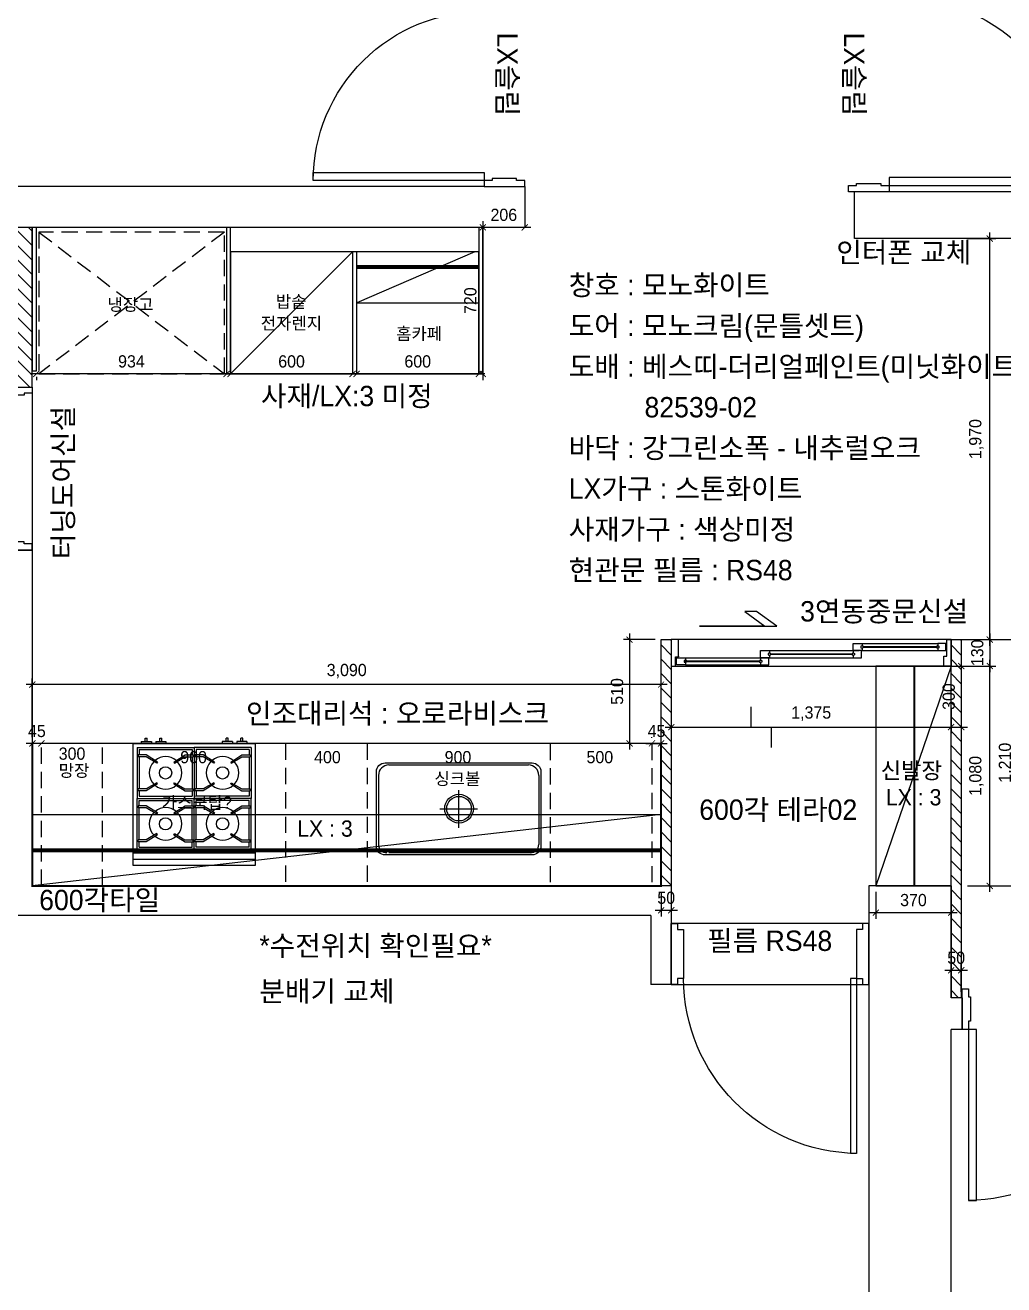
# Model space of a CAD drawing. Header units: inches. Extents: x 47110 to 180628, y 8205 to 35062.
# Drawn here: x 53423 to 58232, y 22754 to 28942 of the extents above; entities that cross this region are included whole.
import ezdxf

# ---------------------------------------------------------------- set-up
doc = ezdxf.new("R2010")
doc.units = ezdxf.units.IN
doc.header["$LTSCALE"] = 100
doc.header["$MEASUREMENT"] = 0
doc.header["$PDSIZE"] = 700.071425
for name, pattern in [('DASHEDX2', [1.5, 1, -0.5]), ('DH-HID2', [1.2, 0.8, -0.4]), ('HID2', [1, 0.5, -0.5])]:
    doc.linetypes.add(name, pattern=pattern)
for name, color, linetype in [('0-ELC TEXT', 7, 'Continuous'), ('06-FUR', 6, 'Continuous'), ('06-LIGHT', 4, 'Continuous'), ('07-DIM', 1, 'Continuous'), ('07-DIM WAL', 5, 'Continuous'), ('3.기호.계단선', 30, 'Continuous'), ('CO-DO-FR', 7, 'Continuous'), ('CO-DOOR', 8, 'Continuous'), ('CO-FURB-DN', 9, 'Continuous'), ('FU-FURM', 251, 'DH-HID2'), ('WAL NEW', 3, 'Continuous'), ('도면층2', 2, 'Continuous'), ('도면층4', 4, 'Continuous'), ('도면층5', 5, 'Continuous'), ('도면층8', 8, 'Continuous')]:
    doc.layers.add(name, color=color, linetype=linetype)
doc.styles.add('HY 울릉도 L', font='')
doc.styles.add('코레일둥고', font='Korail_Round_Gothic_Medium.ttf')
doc.styles.get('HY 울릉도 L').set_extended_font_data('HY울릉도L')
doc.dimstyles.new('30', dxfattribs={"dimscale": 30, "dimtxt": 2, "dimasz": 1, "dimexe": 1, "dimexo": 1, "dimgap": 1, "dimtad": 1, "dimdec": 0, "dimrnd": 0.05, "dimdsep": 46, "dimlunit": 6, "dimtxsty": 'HY 울릉도 L', "dimblk": 'ARCHTICK', "dimcen": 2.5, "dimdle": 1, "dimclrd": 133, "dimclre": 133, "dimclrt": 30, "dimadec": 0, "dimazin": 0, "dimtfac": 1, "dimtdec": 0, "dimtix": 1, "dimtmove": 2, "dimatfit": 3, "dimldrblk": 'ARCHTICK', "dimfxl": 1, "dimlwd": -1, "dimlwe": -1, "dimarcsym": 0})
pattern_1 = [(-45, (0, 0), (35.35534, 35.35534), [])]

# ---------------------------------------------------------------- blocks, each defined once
blk = doc.blocks.new('fffsere')
at = {"layer": 'CO-DO-FR'}
for points in [[(56593.6, 28123.7), (56793.6, 28123.7), (56793.6, 28153.7), (56753.6, 28153.7), (56753.6, 28163.7), (56633.6, 28163.7), (56633.6, 28153.7), (56593.6, 28153.7), (56593.6, 28123.7)], [(58583.6, 28148.7), (58383.6, 28148.7), (58383.6, 28178.7), (58423.6, 28178.7), (58423.6, 28188.7), (58543.6, 28188.7), (58543.6, 28178.7), (58583.6, 28178.7), (58583.6, 28148.7)], [(56233.6, 24008.7), (56233.6, 24208.7), (56203.6, 24208.7), (56203.6, 24168.7), (56193.6, 24168.7), (56193.6, 24048.7), (56203.6, 24048.7), (56203.6, 24008.7), (56233.6, 24008.7)]]:
    blk.add_lwpolyline(points, close=True, dxfattribs=at)
at = {"layer": 'CO-DOOR'}
for points in [[(59423.6, 28218.7), (58583.6, 28218.7), (58583.6, 28178.7), (59423.6, 28178.7)], [(55663.6, 28193.7), (56593.6, 28193.7), (56593.6, 28153.7), (55663.6, 28153.7)], [(56163.6, 23168.7), (56163.6, 24008.7), (56203.6, 24008.7), (56203.6, 23168.7)]]:
    blk.add_lwpolyline(points, close=True, dxfattribs=at)
for centre, radius, start, end in [((56564, 28183.7), 900.5, 88.1182, 180.63629), ((58592, 28177.2), 831.5, 0.10143, 90.58474), ((56205, 24000.2), 831.5, 179.41526, 269.89857)]:
    blk.add_arc(centre, radius, start, end, dxfattribs=at)
at = {"layer": '도면층2'}
for p, q in [((53263.6, 28123.7), (56681.1, 28123.7)), ((56763.6, 27893.7), (56763.6, 28123.7)), ((58383.6, 28148.7), (58383.6, 27948.7)), ((58583.6, 28148.7), (61271.1, 28148.7)), ((58383.6, 27948.7), (61421.1, 27948.7)), ((53263.6, 27893.7), (56763.6, 27893.7)), ((60803.6, 26363.7), (60803.6, 24713.7)), ((60803.6, 26363.7), (61003.6, 26363.7)), ((56288.6, 24713.7), (56288.6, 24163.7)), ((56288.6, 24713.7), (56693.6, 24713.7)), ((56693.6, 24713.7), (56693.6, 21683.7)), ((57663.6, 24713.7), (57663.6, 24228.7)), ((57663.6, 24713.7), (60803.6, 24713.7)), ((57763.6, 24568.7), (57763.6, 24228.7)), ((57763.6, 24568.7), (62656.1, 24568.7)), ((56693.6, 24478.7), (56693.6, 24278.7)), ((57663.6, 24228.7), (57763.6, 24228.7)), ((56233.6, 24163.7), (56288.6, 24163.7)), ((56233.6, 24163.7), (56233.6, 24008.7)), ((56233.6, 24008.7), (56288.6, 24008.7)), ((56288.6, 21883.7), (56288.6, 24008.7))]:
    blk.add_line(p, q, dxfattribs=at)
at = {"layer": '도면층4'}
for p, q in [((56693.6, 24228.7), (56693.6, 24528.7)), ((56693.6, 24528.7), (57663.6, 24528.7)), ((56693.6, 24528.7), (56693.6, 24228.7)), ((57663.6, 24528.7), (57663.6, 24228.7)), ((56753.6, 24258.7), (56753.6, 23398.7)), ((56753.6, 24258.7), (56783.6, 24258.7)), ((56783.6, 24258.7), (56783.6, 23399.2)), ((57663.6, 24228.7), (56693.6, 24228.7)), ((56753.6, 23398.7), (56783.6, 23398.7))]:
    blk.add_line(p, q, dxfattribs=at)
for points in [[(56693.6, 24528.7), (56723.6, 24528.7), (56723.6, 24498.7), (56753.6, 24498.7), (56753.6, 24258.7), (56723.6, 24258.7), (56723.6, 24228.7), (56693.6, 24228.7), (56693.6, 24528.7)], [(57663.6, 24528.7), (57633.6, 24528.7), (57633.6, 24498.7), (57603.6, 24498.7), (57603.6, 24258.7), (57633.6, 24258.7), (57633.6, 24228.7), (57663.6, 24228.7), (57663.6, 24528.7)]]:
    blk.add_lwpolyline(points, dxfattribs=at)
at = {"layer": '도면층5'}
blk.add_arc((56741.8, 24260.9), 861.8, 270.78357, 359.84952, dxfattribs=at)
blk = doc.blocks.new('_ArchTick')
at = {"color": 0, "linetype": 'ByBlock', "const_width": 0.15}
blk.add_lwpolyline([(-0.5, -0.5), (0.5, 0.5)], dxfattribs=at)
blk = doc.blocks.new('*D26')
at = {"layer": '07-DIM WAL', "color": 133, "transparency": 16777216}
for p, q in [((57973.4, 24193.7), (57973.4, 24328.9)), ((58023.4, 24193.7), (58023.4, 24328.9)), ((57943.4, 24298.9), (58053.4, 24298.9))]:
    blk.add_line(p, q, dxfattribs=at)
at = {"layer": 'Defpoints', "color": 0, "transparency": 16777216}
for p in [(58023.4, 24298.9), (57973.4, 24163.7), (58023.4, 24163.7)]:
    blk.add_point(p, dxfattribs=at)
at = {"layer": '07-DIM WAL', "color": 133, "transparency": 16777216, "xscale": 30, "yscale": 30, "zscale": 30}
blk.add_blockref('_ArchTick', (57973.4, 24298.9), dxfattribs=at)
at = {"layer": '07-DIM WAL', "color": 133, "transparency": 16777216, "xscale": 30, "yscale": 30, "zscale": 30, "rotation": 180}
blk.add_blockref('_ArchTick', (58023.4, 24298.9), dxfattribs=at)
at = {"layer": '07-DIM WAL', "color": 30, "transparency": 16777216, "insert": (57998.4, 24360.2), "char_height": 60, "attachment_point": 5, "style": 'HY 울릉도 L'}
blk.add_mtext('50', dxfattribs=at)
blk = doc.blocks.new('*D27')
at = {"layer": '07-DIM WAL', "color": 133, "transparency": 16777216}
for p, q in [((58163.6, 24683.7), (58163.6, 25823.7)), ((58003.4, 25793.7), (58193.6, 25793.7)), ((58053.4, 24713.7), (58193.6, 24713.7))]:
    blk.add_line(p, q, dxfattribs=at)
at = {"layer": 'Defpoints', "color": 0, "transparency": 16777216}
for p in [(57973.4, 25793.7), (58163.6, 25793.7), (58023.4, 24713.7)]:
    blk.add_point(p, dxfattribs=at)
at = {"layer": '07-DIM WAL', "color": 133, "transparency": 16777216, "xscale": 30, "yscale": 30, "zscale": 30}
for p, rotation in [((58163.6, 25793.7), 90), ((58163.6, 24713.7), 270)]:
    blk.add_blockref('_ArchTick', p, dxfattribs=dict(at, rotation=rotation))
at = {"layer": '07-DIM WAL', "color": 30, "transparency": 16777216, "insert": (58097.7, 25253.7), "char_height": 60, "attachment_point": 5, "rotation": 90, "style": 'HY 울릉도 L'}
blk.add_mtext('1,080', dxfattribs=at)
blk = doc.blocks.new('*D59')
at = {"layer": '07-DIM WAL', "color": 133, "transparency": 16777216}
for p, q in [((58023.4, 25823.7), (58023.4, 25463.7)), ((57953.4, 25793.7), (58053.4, 25793.7)), ((58003.4, 25493.7), (58053.4, 25493.7))]:
    blk.add_line(p, q, dxfattribs=at)
at = {"layer": 'Defpoints', "color": 0, "transparency": 16777216}
for p in [(57923.4, 25793.7), (57973.4, 25493.7), (58023.4, 25493.7)]:
    blk.add_point(p, dxfattribs=at)
at = {"layer": '07-DIM WAL', "color": 133, "transparency": 16777216, "xscale": 30, "yscale": 30, "zscale": 30}
for p, rotation in [((58023.4, 25793.7), 90), ((58023.4, 25493.7), 270)]:
    blk.add_blockref('_ArchTick', p, dxfattribs=dict(at, rotation=rotation))
at = {"layer": '07-DIM WAL', "color": 30, "transparency": 16777216, "insert": (57962.1, 25643.7), "char_height": 60, "attachment_point": 5, "rotation": 90, "style": 'HY 울릉도 L'}
blk.add_mtext('300', dxfattribs=at)
blk = doc.blocks.new('*D65')
at = {"layer": '07-DIM WAL', "color": 133, "transparency": 16777216}
for p, q in [((56548.4, 24683.7), (56548.4, 24563.7)), ((56598.4, 24683.7), (56598.4, 24563.7)), ((56518.4, 24593.7), (56628.4, 24593.7))]:
    blk.add_line(p, q, dxfattribs=at)
at = {"layer": 'Defpoints', "color": 0, "transparency": 16777216}
for p in [(56548.4, 24713.7), (56598.4, 24713.7), (56598.4, 24593.7)]:
    blk.add_point(p, dxfattribs=at)
at = {"layer": '07-DIM WAL', "color": 133, "transparency": 16777216, "xscale": 30, "yscale": 30, "zscale": 30}
blk.add_blockref('_ArchTick', (56548.4, 24593.7), dxfattribs=at)
at = {"layer": '07-DIM WAL', "color": 133, "transparency": 16777216, "xscale": 30, "yscale": 30, "zscale": 30, "rotation": 180}
blk.add_blockref('_ArchTick', (56598.4, 24593.7), dxfattribs=at)
at = {"layer": '07-DIM WAL', "color": 30, "transparency": 16777216, "insert": (56573.4, 24655), "char_height": 60, "attachment_point": 5, "style": 'HY 울릉도 L'}
blk.add_mtext('50', dxfattribs=at)
blk = doc.blocks.new('*D69')
at = {"layer": '07-DIM WAL', "color": 133, "transparency": 16777216}
for p, q in [((57603.4, 24683.7), (57603.4, 24552.2)), ((57973.4, 24683.7), (57973.4, 24552.2)), ((57573.4, 24582.2), (58003.4, 24582.2))]:
    blk.add_line(p, q, dxfattribs=at)
at = {"layer": 'Defpoints', "color": 0, "transparency": 16777216}
for p in [(57603.4, 24713.7), (57973.4, 24713.7), (57973.4, 24582.2)]:
    blk.add_point(p, dxfattribs=at)
at = {"layer": '07-DIM WAL', "color": 133, "transparency": 16777216, "xscale": 30, "yscale": 30, "zscale": 30, "rotation": 180}
blk.add_blockref('_ArchTick', (57603.4, 24582.2), dxfattribs=at)
at = {"layer": '07-DIM WAL', "color": 133, "transparency": 16777216, "xscale": 30, "yscale": 30, "zscale": 30}
blk.add_blockref('_ArchTick', (57973.4, 24582.2), dxfattribs=at)
at = {"layer": '07-DIM WAL', "color": 30, "transparency": 16777216, "insert": (57788.4, 24643.6), "char_height": 60, "attachment_point": 5, "style": 'HY 울릉도 L'}
blk.add_mtext('370', dxfattribs=at)
blk = doc.blocks.new('*D99')
at = {"layer": '07-DIM', "color": 133, "transparency": 16777216}
for p, q in [((58163.6, 25953.7), (58163.6, 25763.7)), ((58003.4, 25923.7), (58193.6, 25923.7)), ((58003.4, 25793.7), (58193.6, 25793.7))]:
    blk.add_line(p, q, dxfattribs=at)
at = {"layer": 'Defpoints', "color": 0, "transparency": 16777216}
for p in [(57973.4, 25923.7), (57973.4, 25793.7), (58163.6, 25793.7)]:
    blk.add_point(p, dxfattribs=at)
at = {"layer": '07-DIM', "color": 133, "transparency": 16777216, "xscale": 30, "yscale": 30, "zscale": 30}
for p, rotation in [((58163.6, 25923.7), 270), ((58163.6, 25793.7), 90)]:
    blk.add_blockref('_ArchTick', p, dxfattribs=dict(at, rotation=rotation))
at = {"layer": '07-DIM', "color": 30, "transparency": 16777216, "insert": (58102.3, 25858.7), "char_height": 60, "attachment_point": 5, "rotation": 90, "style": 'HY 울릉도 L'}
blk.add_mtext('130', dxfattribs=at)
blk = doc.blocks.new('FB-002')
at = {"layer": 'CO-FURB-DN', "color": 251}
for p, q in [((0, 570), (600, 570)), ((0, 540), (600, 540)), ((20, 520), (300, 520)), ((20, 520), (20, 270)), ((30, 510), (290, 510)), ((30, 510), (30, 483.3)), ((290, 510), (290, 483.3)), ((300, 520), (300, 270)), ((580, 520), (300, 520)), ((310, 510), (310, 483.3)), ((570, 510), (310, 510)), ((570, 510), (570, 483.3)), ((580, 520), (580, 270)), ((64.6, 483.3), (25, 483.3)), ((25, 483.3), (25, 473.3)), ((64.8, 473.3), (25, 473.3)), ((30, 473.3), (30, 316.7)), ((120.1, 448.5), (64.6, 483.3)), ((117, 443.1), (64.8, 473.3)), ((120.1, 448.5), (117, 443.1)), ((199.9, 448.5), (255.4, 483.3)), ((199.9, 448.5), (203, 443.1)), ((203, 443.1), (255.2, 473.3)), ((255.2, 473.3), (295, 473.3)), ((255.4, 483.3), (295, 483.3)), ((290, 473.3), (290, 316.7)), ((295, 483.3), (295, 473.3)), ((305, 483.3), (305, 473.3)), ((344.6, 483.3), (305, 483.3)), ((344.8, 473.3), (305, 473.3)), ((310, 473.3), (310, 316.7)), ((400.1, 448.5), (344.6, 483.3)), ((397, 443.1), (344.8, 473.3)), ((400.1, 448.5), (397, 443.1)), ((479.9, 448.5), (535.4, 483.3)), ((479.9, 448.5), (483, 443.1)), ((483, 443.1), (535.2, 473.3)), ((535.2, 473.3), (575, 473.3)), ((535.4, 483.3), (575, 483.3)), ((570, 473.3), (570, 316.7)), ((575, 483.3), (575, 473.3)), ((25, 306.7), (25, 316.7)), ((64.8, 316.7), (25, 316.7)), ((120.1, 341.5), (64.6, 306.7)), ((117, 346.9), (64.8, 316.7)), ((120.1, 341.5), (117, 346.9)), ((199.9, 341.5), (203, 346.9)), ((199.9, 341.5), (255.4, 306.7)), ((203, 346.9), (255.2, 316.7)), ((255.2, 316.7), (295, 316.7)), ((295, 306.7), (295, 316.7)), ((344.8, 316.7), (305, 316.7)), ((305, 306.7), (305, 316.7)), ((400.1, 341.5), (344.6, 306.7)), ((397, 346.9), (344.8, 316.7)), ((400.1, 341.5), (397, 346.9)), ((479.9, 341.5), (483, 346.9)), ((479.9, 341.5), (535.4, 306.7)), ((483, 346.9), (535.2, 316.7)), ((535.2, 316.7), (575, 316.7)), ((575, 306.7), (575, 316.7)), ((20, 270), (300, 270)), ((20, 20), (20, 270)), ((64.6, 306.7), (25, 306.7)), ((30, 306.7), (30, 280)), ((30, 280), (290, 280)), ((30, 260), (290, 260)), ((30, 233.3), (30, 260)), ((255.4, 306.7), (295, 306.7)), ((290, 306.7), (290, 280)), ((290, 233.3), (290, 260)), ((300, 20), (300, 270)), ((580, 270), (300, 270)), ((344.6, 306.7), (305, 306.7)), ((310, 306.7), (310, 280)), ((570, 280), (310, 280)), ((310, 233.3), (310, 260)), ((570, 260), (310, 260)), ((535.4, 306.7), (575, 306.7)), ((570, 306.7), (570, 280)), ((570, 233.3), (570, 260)), ((580, 20), (580, 270)), ((25, 233.3), (25, 223.3)), ((64.6, 233.3), (25, 233.3)), ((64.8, 223.3), (25, 223.3)), ((30, 66.7), (30, 223.3)), ((120.1, 198.5), (64.6, 233.3)), ((117, 193.1), (64.8, 223.3)), ((120.1, 198.5), (117, 193.1)), ((199.9, 198.5), (255.4, 233.3)), ((199.9, 198.5), (203, 193.1)), ((203, 193.1), (255.2, 223.3)), ((255.2, 223.3), (295, 223.3)), ((255.4, 233.3), (295, 233.3)), ((290, 66.7), (290, 223.3)), ((295, 233.3), (295, 223.3)), ((344.6, 233.3), (305, 233.3)), ((305, 233.3), (305, 223.3)), ((344.8, 223.3), (305, 223.3)), ((310, 66.7), (310, 223.3)), ((400.1, 198.5), (344.6, 233.3)), ((397, 193.1), (344.8, 223.3)), ((400.1, 198.5), (397, 193.1)), ((479.9, 198.5), (535.4, 233.3)), ((479.9, 198.5), (483, 193.1)), ((483, 193.1), (535.2, 223.3)), ((535.2, 223.3), (575, 223.3)), ((535.4, 233.3), (575, 233.3)), ((570, 66.7), (570, 223.3)), ((575, 233.3), (575, 223.3)), ((64.8, 66.7), (25, 66.7)), ((25, 56.7), (25, 66.7)), ((120.1, 91.5), (64.6, 56.7)), ((117, 96.9), (64.8, 66.7)), ((120.1, 91.5), (117, 96.9)), ((199.9, 91.5), (203, 96.9)), ((199.9, 91.5), (255.4, 56.7)), ((203, 96.9), (255.2, 66.7)), ((255.2, 66.7), (295, 66.7)), ((295, 56.7), (295, 66.7)), ((344.8, 66.7), (305, 66.7)), ((305, 56.7), (305, 66.7)), ((400.1, 91.5), (344.6, 56.7)), ((397, 96.9), (344.8, 66.7)), ((400.1, 91.5), (397, 96.9)), ((479.9, 91.5), (483, 96.9)), ((479.9, 91.5), (535.4, 56.7)), ((483, 96.9), (535.2, 66.7)), ((535.2, 66.7), (575, 66.7)), ((575, 56.7), (575, 66.7)), ((20, 20), (300, 20)), ((64.6, 56.7), (25, 56.7)), ((30, 30), (30, 56.7)), ((30, 30), (290, 30)), ((40.1, -10), (40.1, 0)), ((90.1, -10), (90.1, 0)), ((111.7, -10), (111.7, 0)), ((161.7, -10), (161.7, 0)), ((255.4, 56.7), (295, 56.7)), ((290, 30), (290, 56.7)), ((580, 20), (300, 20)), ((344.6, 56.7), (305, 56.7)), ((310, 30), (310, 56.7)), ((570, 30), (310, 30)), ((438.3, -10), (438.3, 0)), ((488.3, -10), (488.3, 0)), ((509.9, -10), (509.9, 0)), ((535.4, 56.7), (575, 56.7)), ((559.9, -10), (559.9, 0)), ((570, 30), (570, 56.7)), ((40.1, -10), (90.1, -10)), ((60.1, -10), (60.1, -25)), ((60.1, -25), (70.1, -25)), ((70.1, -10), (70.1, -25)), ((111.7, -10), (161.7, -10)), ((131.7, -10), (131.7, -25)), ((131.7, -25), (141.7, -25)), ((141.7, -10), (141.7, -25)), ((488.3, -10), (438.3, -10)), ((458.3, -10), (458.3, -25)), ((468.3, -25), (458.3, -25)), ((468.3, -10), (468.3, -25)), ((559.9, -10), (509.9, -10)), ((529.9, -10), (529.9, -25)), ((539.9, -25), (529.9, -25)), ((539.9, -10), (539.9, -25))]:
    blk.add_line(p, q, dxfattribs=at)
at = {"layer": 'CO-FURB-DN'}
blk.add_lwpolyline([(0, 600), (600, 600), (600, 0), (0, 0)], close=True, dxfattribs=at)
at = {"layer": 'CO-FURB-DN', "color": 251}
for centre in [(160, 395), (440, 395), (160, 145), (440, 145)]:
    blk.add_circle(centre, 30, dxfattribs=at)
for centre, start, end in [((160, 395), 135.38484, 224.61516), ((160, 395), 49.6406, 130.3594), ((160, 395), 315.38484, 44.61516), ((440, 395), 135.38484, 224.61516), ((440, 395), 49.6406, 130.3594), ((440, 395), 315.38484, 44.61516), ((160, 395), 229.6406, 310.3594), ((440, 395), 229.6406, 310.3594), ((160, 145), 135.38484, 224.61516), ((160, 145), 49.6406, 130.3594), ((160, 145), 315.38484, 44.61516), ((440, 145), 135.38484, 224.61516), ((440, 145), 49.6406, 130.3594), ((440, 145), 315.38484, 44.61516), ((160, 145), 229.6406, 310.3594), ((440, 145), 229.6406, 310.3594)]:
    blk.add_arc(centre, 80, start, end, dxfattribs=at)
blk = doc.blocks.new('D-002')
at = {"layer": 'CO-DO-FR'}
for points in [[(0, 200), (0, 0), (30, 0), (30, 40), (40, 40), (40, 160), (30, 160), (30, 200), (0, 200)], [(800, 200), (800, 0), (770, 0), (770, 40), (760, 40), (760, 160), (770, 160), (770, 200), (800, 200)]]:
    blk.add_lwpolyline(points, close=True, dxfattribs=at)
at = {"layer": 'CO-DOOR'}
blk.add_lwpolyline([(730, 940), (730, 200), (770, 200), (770, 940)], close=True, dxfattribs=at)
blk.add_arc((770, 200), 740, 90, 180, dxfattribs=at)
blk = doc.blocks.new('*D133')
at = {"layer": '07-DIM', "color": 133, "transparency": 16777216}
for p, q in [((55682.4, 27228.7), (55022.4, 27228.7)), ((55052.4, 27258.7), (55052.4, 27258.7)), ((55652.4, 27258.7), (55652.4, 27258.7))]:
    blk.add_line(p, q, dxfattribs=at)
at = {"layer": 'Defpoints', "color": 0, "transparency": 16777216}
for p in [(55052.4, 27228.7), (55052.4, 27228.7), (55652.4, 27228.7)]:
    blk.add_point(p, dxfattribs=at)
at = {"layer": '07-DIM', "color": 133, "transparency": 16777216, "xscale": 30, "yscale": 30, "zscale": 30, "rotation": 180}
blk.add_blockref('_ArchTick', (55052.4, 27228.7), dxfattribs=at)
at = {"layer": '07-DIM', "color": 133, "transparency": 16777216, "xscale": 30, "yscale": 30, "zscale": 30}
blk.add_blockref('_ArchTick', (55652.4, 27228.7), dxfattribs=at)
at = {"layer": '07-DIM', "color": 30, "transparency": 16777216, "insert": (55352.4, 27289.9), "char_height": 60, "attachment_point": 5, "style": 'HY 울릉도 L'}
blk.add_mtext('600', dxfattribs=at)
blk = doc.blocks.new('*D134')
at = {"layer": '07-DIM', "color": 133, "transparency": 16777216}
for p, q in [((55062.4, 27228.7), (54402.4, 27228.7)), ((54432.4, 27258.7), (54432.4, 27258.7)), ((55032.4, 27258.7), (55032.4, 27258.7))]:
    blk.add_line(p, q, dxfattribs=at)
at = {"layer": 'Defpoints', "color": 0, "transparency": 16777216}
for p in [(54432.4, 27228.7), (54432.4, 27228.7), (55032.4, 27228.7)]:
    blk.add_point(p, dxfattribs=at)
at = {"layer": '07-DIM', "color": 133, "transparency": 16777216, "xscale": 30, "yscale": 30, "zscale": 30, "rotation": 180}
blk.add_blockref('_ArchTick', (54432.4, 27228.7), dxfattribs=at)
at = {"layer": '07-DIM', "color": 133, "transparency": 16777216, "xscale": 30, "yscale": 30, "zscale": 30}
blk.add_blockref('_ArchTick', (55032.4, 27228.7), dxfattribs=at)
at = {"layer": '07-DIM', "color": 30, "transparency": 16777216, "insert": (54732.4, 27289.9), "char_height": 60, "attachment_point": 5, "style": 'HY 울릉도 L'}
blk.add_mtext('600', dxfattribs=at)
blk = doc.blocks.new('*D135')
at = {"layer": '07-DIM', "color": 133, "transparency": 16777216}
for p, q in [((54442.4, 27228.7), (53448.4, 27228.7)), ((54412.4, 27258.7), (54412.4, 27258.7)), ((53478.4, 27213.7), (53478.4, 27198.7))]:
    blk.add_line(p, q, dxfattribs=at)
at = {"layer": 'Defpoints', "color": 0, "transparency": 16777216}
for p in [(53478.4, 27243.7), (53478.4, 27228.7), (54412.4, 27228.7)]:
    blk.add_point(p, dxfattribs=at)
at = {"layer": '07-DIM', "color": 133, "transparency": 16777216, "xscale": 30, "yscale": 30, "zscale": 30, "rotation": 180}
blk.add_blockref('_ArchTick', (53478.4, 27228.7), dxfattribs=at)
at = {"layer": '07-DIM', "color": 133, "transparency": 16777216, "xscale": 30, "yscale": 30, "zscale": 30}
blk.add_blockref('_ArchTick', (54412.4, 27228.7), dxfattribs=at)
at = {"layer": '07-DIM', "color": 30, "transparency": 16777216, "insert": (53945.4, 27290), "char_height": 60, "attachment_point": 5, "style": 'HY 울릉도 L'}
blk.add_mtext('934', dxfattribs=at)
blk = doc.blocks.new('*D136')
at = {"layer": '07-DIM', "color": 133, "transparency": 16777216}
for p, q in [((55672.4, 27978.7), (55672.4, 27198.7)), ((55642.4, 27948.7), (55642.4, 27948.7)), ((55642.4, 27228.7), (55642.4, 27228.7))]:
    blk.add_line(p, q, dxfattribs=at)
at = {"layer": 'Defpoints', "color": 0, "transparency": 16777216}
for p in [(55672.4, 27948.7), (55672.4, 27228.7), (55672.4, 27228.7)]:
    blk.add_point(p, dxfattribs=at)
at = {"layer": '07-DIM', "color": 133, "transparency": 16777216, "xscale": 30, "yscale": 30, "zscale": 30}
for p, rotation in [((55672.4, 27948.7), 90), ((55672.4, 27228.7), 270)]:
    blk.add_blockref('_ArchTick', p, dxfattribs=dict(at, rotation=rotation))
at = {"layer": '07-DIM', "color": 30, "transparency": 16777216, "insert": (55611.2, 27588.7), "char_height": 60, "attachment_point": 5, "rotation": 90, "style": 'HY 울릉도 L'}
blk.add_mtext('720', dxfattribs=at)
blk = doc.blocks.new('*D137')
at = {"layer": '07-DIM', "color": 133, "transparency": 16777216}
for p, q in [((55672.4, 27978.7), (55672.4, 27978.7)), ((55878.4, 27978.7), (55878.4, 27978.7)), ((55908.4, 27948.7), (55642.4, 27948.7))]:
    blk.add_line(p, q, dxfattribs=at)
at = {"layer": 'Defpoints', "color": 0, "transparency": 16777216}
for p in [(55672.4, 27948.7), (55672.4, 27948.7), (55878.4, 27948.7)]:
    blk.add_point(p, dxfattribs=at)
at = {"layer": '07-DIM', "color": 133, "transparency": 16777216, "xscale": 30, "yscale": 30, "zscale": 30, "rotation": 180}
blk.add_blockref('_ArchTick', (55672.4, 27948.7), dxfattribs=at)
at = {"layer": '07-DIM', "color": 133, "transparency": 16777216, "xscale": 30, "yscale": 30, "zscale": 30}
blk.add_blockref('_ArchTick', (55878.4, 27948.7), dxfattribs=at)
at = {"layer": '07-DIM', "color": 30, "transparency": 16777216, "insert": (55775.4, 28009.9), "char_height": 60, "attachment_point": 5, "style": 'HY 울릉도 L'}
blk.add_mtext('206', dxfattribs=at)
blk = doc.blocks.new('*D138')
at = {"layer": '07-DIM', "color": 133, "transparency": 16777216}
for p, q in [((53458.4, 25443.7), (53458.4, 25443.7)), ((53503.4, 25443.7), (53503.4, 25443.7)), ((53533.4, 25413.7), (53428.4, 25413.7))]:
    blk.add_line(p, q, dxfattribs=at)
at = {"layer": 'Defpoints', "color": 0, "transparency": 16777216}
for p in [(53458.4, 25413.7), (53458.4, 25413.7), (53503.4, 25413.7)]:
    blk.add_point(p, dxfattribs=at)
at = {"layer": '07-DIM', "color": 133, "transparency": 16777216, "xscale": 30, "yscale": 30, "zscale": 30}
blk.add_blockref('_ArchTick', (53458.4, 25413.7), dxfattribs=at)
at = {"layer": '07-DIM', "color": 133, "transparency": 16777216, "xscale": 30, "yscale": 30, "zscale": 30, "rotation": 180}
blk.add_blockref('_ArchTick', (53503.4, 25413.7), dxfattribs=at)
at = {"layer": '07-DIM', "color": 30, "transparency": 16777216, "insert": (53480.9, 25474.3), "char_height": 60, "attachment_point": 5, "style": 'HY 울릉도 L'}
blk.add_mtext('45', dxfattribs=at)
blk = doc.blocks.new('*D139')
at = {"layer": '07-DIM', "color": 133, "transparency": 16777216}
for p, q in [((56503.4, 25441.3), (56503.4, 25443.7)), ((56548.4, 25441.3), (56548.4, 25443.7)), ((56473.4, 25413.7), (56578.4, 25413.7))]:
    blk.add_line(p, q, dxfattribs=at)
at = {"layer": 'Defpoints', "color": 0, "transparency": 16777216}
for p in [(56503.4, 25411.3), (56548.4, 25413.7), (56548.4, 25411.3)]:
    blk.add_point(p, dxfattribs=at)
at = {"layer": '07-DIM', "color": 133, "transparency": 16777216, "xscale": 30, "yscale": 30, "zscale": 30}
blk.add_blockref('_ArchTick', (56503.4, 25413.7), dxfattribs=at)
at = {"layer": '07-DIM', "color": 133, "transparency": 16777216, "xscale": 30, "yscale": 30, "zscale": 30, "rotation": 180}
blk.add_blockref('_ArchTick', (56548.4, 25413.7), dxfattribs=at)
at = {"layer": '07-DIM', "color": 30, "transparency": 16777216, "insert": (56525.9, 25474.3), "char_height": 60, "attachment_point": 5, "style": 'HY 울릉도 L'}
blk.add_mtext('45', dxfattribs=at)
blk = doc.blocks.new('*D140')
at = {"layer": '07-DIM', "color": 133, "transparency": 16777216}
for p, q in [((56578.4, 25702.7), (53428.4, 25702.7)), ((53458.4, 25443.7), (53458.4, 25732.7)), ((56548.4, 25443.7), (56548.4, 25732.7))]:
    blk.add_line(p, q, dxfattribs=at)
at = {"layer": 'Defpoints', "color": 0, "transparency": 16777216}
for p in [(53458.4, 25702.7), (53458.4, 25413.7), (56548.4, 25413.7)]:
    blk.add_point(p, dxfattribs=at)
at = {"layer": '07-DIM', "color": 133, "transparency": 16777216, "xscale": 30, "yscale": 30, "zscale": 30, "rotation": 180}
blk.add_blockref('_ArchTick', (53458.4, 25702.7), dxfattribs=at)
at = {"layer": '07-DIM', "color": 133, "transparency": 16777216, "xscale": 30, "yscale": 30, "zscale": 30}
blk.add_blockref('_ArchTick', (56548.4, 25702.7), dxfattribs=at)
at = {"layer": '07-DIM', "color": 30, "transparency": 16777216, "insert": (55003.4, 25768.7), "char_height": 60, "attachment_point": 5, "style": 'HY 울릉도 L'}
blk.add_mtext('3,090', dxfattribs=at)
blk = doc.blocks.new('*D141')
at = {"layer": '07-DIM', "color": 133, "transparency": 16777216}
for p, q in [((56393.2, 25953.7), (56393.2, 25383.7)), ((56518.4, 25923.7), (56363.2, 25923.7)), ((56518.4, 25413.7), (56363.2, 25413.7))]:
    blk.add_line(p, q, dxfattribs=at)
at = {"layer": 'Defpoints', "color": 0, "transparency": 16777216}
for p in [(56548.4, 25923.7), (56393.2, 25413.7), (56548.4, 25413.7)]:
    blk.add_point(p, dxfattribs=at)
at = {"layer": '07-DIM', "color": 133, "transparency": 16777216, "xscale": 30, "yscale": 30, "zscale": 30}
for p, rotation in [((56393.2, 25923.7), 90), ((56393.2, 25413.7), 270)]:
    blk.add_blockref('_ArchTick', p, dxfattribs=dict(at, rotation=rotation))
at = {"layer": '07-DIM', "color": 30, "transparency": 16777216, "insert": (56331.9, 25668.7), "char_height": 60, "attachment_point": 5, "rotation": 90, "style": 'HY 울릉도 L'}
blk.add_mtext('510', dxfattribs=at)
blk = doc.blocks.new('*D148')
at = {"layer": '07-DIM', "color": 133, "transparency": 16777216}
for p, q in [((56598.4, 25589.1), (56598.4, 25463.7)), ((57973.4, 25589.1), (57973.4, 25463.7)), ((56568.4, 25493.7), (58003.4, 25493.7))]:
    blk.add_line(p, q, dxfattribs=at)
at = {"layer": 'Defpoints', "color": 0, "transparency": 16777216}
for p in [(56598.4, 25619.1), (57973.4, 25619.1), (57973.4, 25493.7)]:
    blk.add_point(p, dxfattribs=at)
at = {"layer": '07-DIM', "color": 133, "transparency": 16777216, "xscale": 30, "yscale": 30, "zscale": 30, "rotation": 180}
blk.add_blockref('_ArchTick', (56598.4, 25493.7), dxfattribs=at)
at = {"layer": '07-DIM', "color": 133, "transparency": 16777216, "xscale": 30, "yscale": 30, "zscale": 30}
blk.add_blockref('_ArchTick', (57973.4, 25493.7), dxfattribs=at)
at = {"layer": '07-DIM', "color": 30, "transparency": 16777216, "insert": (57285.9, 25559.7), "char_height": 60, "attachment_point": 5, "style": 'HY 울릉도 L'}
blk.add_mtext('1,375', dxfattribs=at)
blk = doc.blocks.new('*D149')
at = {"layer": '07-DIM', "color": 133, "transparency": 16777216}
for p, q in [((58163.6, 25893.7), (58163.6, 27923.7)), ((58053.4, 27893.7), (58193.6, 27893.7)), ((58053.4, 25923.7), (58193.6, 25923.7))]:
    blk.add_line(p, q, dxfattribs=at)
at = {"layer": 'Defpoints', "color": 0, "transparency": 16777216}
for p in [(58023.4, 27893.7), (58163.6, 27893.7), (58023.4, 25923.7)]:
    blk.add_point(p, dxfattribs=at)
at = {"layer": '07-DIM', "color": 133, "transparency": 16777216, "xscale": 30, "yscale": 30, "zscale": 30}
for p, rotation in [((58163.6, 27893.7), 90), ((58163.6, 25923.7), 270)]:
    blk.add_blockref('_ArchTick', p, dxfattribs=dict(at, rotation=rotation))
at = {"layer": '07-DIM', "color": 30, "transparency": 16777216, "insert": (58097.7, 26908.7), "char_height": 60, "attachment_point": 5, "rotation": 90, "style": 'HY 울릉도 L'}
blk.add_mtext('1,970', dxfattribs=at)
blk = doc.blocks.new('*D150')
at = {"layer": '07-DIM', "color": 133, "transparency": 16777216}
for p, q in [((58309.1, 25953.7), (58309.1, 24683.7)), ((58033.4, 25923.7), (58339.1, 25923.7)), ((58053.4, 24713.7), (58339.1, 24713.7))]:
    blk.add_line(p, q, dxfattribs=at)
at = {"layer": 'Defpoints', "color": 0, "transparency": 16777216}
for p in [(58003.4, 25923.7), (58023.4, 24713.7), (58309.1, 24713.7)]:
    blk.add_point(p, dxfattribs=at)
at = {"layer": '07-DIM', "color": 133, "transparency": 16777216, "xscale": 30, "yscale": 30, "zscale": 30}
for p, rotation in [((58309.1, 25923.7), 90), ((58309.1, 24713.7), 270)]:
    blk.add_blockref('_ArchTick', p, dxfattribs=dict(at, rotation=rotation))
at = {"layer": '07-DIM', "color": 30, "transparency": 16777216, "insert": (58243.2, 25318.7), "char_height": 60, "attachment_point": 5, "rotation": 90, "style": 'HY 울릉도 L'}
blk.add_mtext('1,210', dxfattribs=at)

msp = doc.modelspace()

# ---------------------------------------------------------------- hatches: boundary and pattern name
at = {"layer": 'WAL NEW'}
h = msp.add_hatch(dxfattribs=at)
h.set_pattern_fill('_USER', color=256, scale=50, angle=-45, style=0, pattern_type=0)
h.set_pattern_definition(pattern_1)
h.paths.add_polyline_path([(53258.4, 27163.7), (53458.4, 27163.7), (53458.4, 27948.7), (53258.4, 27948.7)])
h = msp.add_hatch(dxfattribs=at)
h.set_pattern_fill('_USER', color=256, scale=50, angle=-45, pattern_type=0)
h.set_pattern_definition(pattern_1)
h.paths.add_polyline_path([(53859.7, 27351.4), (54031.2, 27351.4), (54031.2, 27228.7), (53859.7, 27228.7)], flags=9)
h = msp.add_hatch(dxfattribs=at)
h.set_pattern_fill('_USER', color=256, scale=50, angle=315, pattern_type=0)
h.set_pattern_definition([(315, (42.5, -45), (35.35534, 35.35534), [])])
h.paths.add_polyline_path([(56548.4, 24713.7), (56548.4, 25923.7), (56598.4, 25923.7), (56598.4, 24713.7)])
h = msp.add_hatch(dxfattribs=at)
h.set_pattern_fill('_USER', color=256, scale=50, angle=315, pattern_type=0)
h.set_pattern_definition([(315, (1467.5, -45), (35.35534, 35.35534), [])])
h.paths.add_polyline_path([(57973.4, 24163.7), (57973.4, 25923.7), (58023.4, 25923.7), (58023.4, 24163.7)])

# ---------------------------------------------------------------- linework, layer by layer
at = {"layer": '06-FUR'}
for p, q in [((55032.4, 27828.7), (54432.4, 27228.7)), ((57973.4, 25793.7), (57603.4, 24713.7))]:
    msp.add_line(p, q, dxfattribs=at)
for points in [[(53478.4, 27948.7), (53458.4, 27948.7), (53458.4, 27243.7), (53478.4, 27243.7)], [(54432.4, 27948.7), (54412.4, 27948.7), (54412.4, 27228.7), (54432.4, 27228.7)], [(55672.4, 27948.7), (55652.4, 27948.7), (55652.4, 27228.7), (55672.4, 27228.7)], [(55652.4, 27828.7), (54432.4, 27828.7), (54432.4, 27228.7), (55652.4, 27228.7)], [(55052.4, 27828.7), (55032.4, 27828.7), (55032.4, 27228.7), (55052.4, 27228.7)], [(57603.4, 24713.7), (57973.4, 24713.7), (57973.4, 25793.7), (57603.4, 25793.7)], [(53458.4, 24713.7), (56548.4, 24713.7), (56548.4, 25413.7), (53458.4, 25413.7)]]:
    msp.add_lwpolyline(points, close=True, dxfattribs=at)
for points in [[(55632.4, 27828.7), (55052.4, 27578.7), (55652.4, 27578.7)], [(53458.4, 25063.7), (56548.4, 25063.7), (53458.4, 24713.7)]]:
    msp.add_lwpolyline(points, dxfattribs=at)
at = {"layer": '06-LIGHT', "color": 10, "linetype": 'HID2'}
for points, const_width in [([(55052.4, 27753.7), (55652.4, 27753.7)], 20), ([(57793.4, 24713.7), (57793.4, 25793.7)], 10), ([(53458.4, 24888.7), (56548.4, 24888.7)], 20)]:
    msp.add_lwpolyline(points, dxfattribs=dict(at, const_width=const_width))
at = {"layer": '3.기호.계단선', "linetype": 'HID2', "const_width": 10}
msp.add_lwpolyline([(56548.4, 25413.7), (56548.4, 24713.7), (53458.4, 24713.7), (53458.4, 25413.7)], dxfattribs=at)
at = {"layer": 'CO-DOOR'}
msp.add_lwpolyline([(53258.4, 27163.7), (53458.4, 27163.7), (53458.4, 26363.7), (53258.4, 26363.7)], close=True, dxfattribs=at)
at = {"layer": 'CO-DOOR', "color": 1}
msp.add_lwpolyline([(56737.1, 25989.3), (57116.3, 25989.3), (57017.7, 26061.6), (56959.3, 26061.6), (57058, 25989.3), (56737.1, 25989.3)], close=True, dxfattribs=at)
at = {"layer": 'CO-FURB-DN', "color": 251}
for p, q in [((55159.5, 25256.6), (55159.5, 24917)), ((55210.6, 25307.8), (55896.2, 25307.8)), ((55947.4, 25256.6), (55947.4, 24917)), ((55553.4, 25184.7), (55553.4, 24999.1)), ((55460.7, 25091.9), (55646.2, 25091.9)), ((55906.5, 24876.1), (55210.6, 24876.1))]:
    msp.add_line(p, q, dxfattribs=at)
msp.add_lwpolyline([(55192.3, 25318), (55914.5, 25318, -0.414214), (55957.6, 25274.9), (55957.6, 24908.9, -0.414214), (55914.5, 24865.8), (55192.3, 24865.8, -0.414214), (55149.3, 24908.9), (55149.3, 25274.9, -0.414214)], format="xyb", close=True, dxfattribs=at)
for radius in [70.6, 60.4]:
    msp.add_circle((55555.4, 25092.9), radius, dxfattribs=at)
for centre, radius, start, end in [((55210.6, 25256.6), 51.1, 90, 180), ((55896.2, 25256.6), 51.1, 0, 90), ((55200.4, 24917), 40.9, 180, 270), ((55906.5, 24917), 40.9, 270, 0)]:
    msp.add_arc(centre, radius, start, end, dxfattribs=at)
at = {"layer": 'FU-FURM'}
for p, q in [((53490.4, 27925.7), (54402.4, 27228.7)), ((54402.4, 27925.7), (53490.4, 27228.7)), ((53503.4, 24713.7), (53503.4, 25413.7)), ((53803.4, 24713.7), (53803.4, 25413.7)), ((54703.4, 25413.7), (54703.4, 24713.7)), ((55103.4, 25413.7), (55103.4, 24713.7)), ((56003.4, 25411.3), (56003.4, 24711.3)), ((56503.4, 25411.3), (56503.4, 24711.3))]:
    msp.add_line(p, q, dxfattribs=at)
msp.add_lwpolyline([(53490.4, 27228.7), (54402.4, 27228.7), (54402.4, 27925.7), (53490.4, 27925.7)], close=True, dxfattribs=at)
at = {"layer": 'WAL NEW'}
msp.add_line((56598.4, 25493.7), (57973.4, 25493.7), dxfattribs=at)
msp.add_lwpolyline([(53258.4, 27163.7), (53458.4, 27163.7), (53458.4, 27948.7), (53258.4, 27948.7)], close=True, dxfattribs=at)
for points in [[(56548.4, 24713.7), (56548.4, 25923.7), (56598.4, 25923.7), (56598.4, 24713.7), (56548.4, 24713.7)], [(57973.4, 24163.7), (57973.4, 25923.7), (58023.4, 25923.7), (58023.4, 24163.7), (57973.4, 24163.7)], [(56989.7, 25593.7), (56989.7, 25493.7), (57089.7, 25493.7), (57089.7, 25393.7)]]:
    msp.add_lwpolyline(points, dxfattribs=at)
at = {"layer": '도면층8'}
for p, q in [((57973.4, 25923.7), (56598.4, 25923.7)), ((57081.4, 25869.6), (57522.2, 25869.6)), ((57536.4, 25904.7), (57907.4, 25904.7)), ((57536.4, 25869.6), (57907.4, 25869.6)), ((56633.5, 25841.7), (56633.5, 25839.3)), ((56668, 25834.5), (57037, 25834.5)), ((57037, 25834.5), (57522.2, 25834.5)), ((56598.4, 25793.7), (57973.4, 25793.7)), ((56668, 25799.5), (57077.9, 25799.5))]:
    msp.add_line(p, q, dxfattribs=at)
for points in [[(56598.4, 25918.7), (56598.4, 25793.7), (56618.8, 25793.7), (56618.8, 25839.3), (56633.5, 25839.3), (56633.5, 25923.7), (56598.4, 25923.7), (56598.4, 25918.7)], [(57536.4, 25893.9), (57539.6, 25892.3), (57540.3, 25891.2), (57540.9, 25889.5)], [(57536.4, 25880.4), (57539.6, 25882), (57540.3, 25883.2), (57540.9, 25884.8)], [(57902.9, 25884.8), (57540.9, 25884.8), (57540.9, 25889.5), (57902.9, 25889.5), (57902.9, 25884.8), (57902.9, 25889.5)], [(57907.4, 25893.9), (57904.2, 25892.3), (57903.6, 25891.2), (57902.9, 25889.5)], [(57907.4, 25880.4), (57904.2, 25882), (57903.6, 25883.2), (57902.9, 25884.8)], [(57973.4, 25804.3), (57973.4, 25793.7), (57938.4, 25793.7), (57938.4, 25841.7), (57953.1, 25841.7), (57953.1, 25923.7), (57973.4, 25923.7), (57973.4, 25804.3)], [(57032.5, 25814.7), (56663.9, 25814.7), (56663.9, 25819.3), (57032.5, 25819.3), (57032.5, 25814.7), (57032.5, 25819.3)], [(56668, 25823.8), (56671.2, 25822.2), (56671.8, 25821), (56672.4, 25819.3)], [(56668, 25810.2), (56671.2, 25811.8), (56671.8, 25813), (56672.4, 25814.7)], [(57037, 25823.8), (57033.8, 25822.2), (57033.2, 25821), (57032.5, 25819.3)], [(57037, 25810.2), (57033.8, 25811.8), (57033.2, 25813), (57032.5, 25814.7)], [(57081.4, 25858.9), (57084.6, 25857.2), (57085.3, 25856.1), (57085.9, 25854.4)], [(57081.4, 25845.3), (57084.6, 25846.9), (57085.3, 25848.1), (57085.9, 25849.7)], [(57487.5, 25849.7), (57085.9, 25849.7), (57085.9, 25854.4), (57487.5, 25854.4), (57487.5, 25849.7), (57487.5, 25854.4)], [(57492, 25858.9), (57488.8, 25857.2), (57488.2, 25856.1), (57487.5, 25854.4)], [(57492, 25845.3), (57488.8, 25846.9), (57488.2, 25848.1), (57487.5, 25849.7)]]:
    msp.add_lwpolyline(points, dxfattribs=at)
for points in [[(57037, 25869.6), (57081.4, 25869.6), (57081.4, 25857.9), (57075, 25855.9), (57075, 25848.3), (57081.4, 25846.2), (57081.4, 25834.5), (57037, 25834.5)], [(57492, 25904.7), (57536.4, 25904.7), (57536.4, 25893), (57529.9, 25890.9), (57529.9, 25883.4), (57536.4, 25881.3), (57536.4, 25869.6), (57492, 25869.6)], [(57492, 25846.2), (57492, 25834.5), (57532.9, 25834.5), (57532.9, 25869.6), (57492, 25869.6), (57492, 25857.9), (57498.5, 25855.9), (57498.5, 25848.3)], [(57907.4, 25881.3), (57907.4, 25869.6), (57948.3, 25869.6), (57948.3, 25904.7), (57907.4, 25904.7), (57907.4, 25893), (57913.9, 25890.9), (57913.9, 25883.4)], [(56623.5, 25834.5), (56668, 25834.5), (56668, 25822.9), (56661.5, 25820.8), (56661.5, 25813.2), (56668, 25811.2), (56668, 25799.5), (56623.5, 25799.5)], [(57037, 25811.2), (57037, 25799.5), (57077.9, 25799.5), (57077.9, 25834.5), (57037, 25834.5), (57037, 25822.9), (57043.5, 25820.8), (57043.5, 25813.2)]]:
    msp.add_lwpolyline(points, close=True, dxfattribs=at)

# ---------------------------------------------------------------- block references
at = {"xscale": -1}
msp.add_blockref('fffsere', (114262, 0), dxfattribs=at)
at = {"layer": 'CO-DOOR', "xscale": -1, "rotation": 89.99999999999997}
msp.add_blockref('D-002', (53458.4, 27163.7), dxfattribs=at)
at = {"layer": 'CO-FURB-DN', "rotation": 180}
msp.add_blockref('FB-002', (54553.4, 25413.7), dxfattribs=at)

# ---------------------------------------------------------------- texts
at = {"layer": '0-ELC TEXT', "style": '코레일둥고'}
for s, rotation, p in [('LX슬림', 270, (55743, 28905.9)), ('LX슬림', 270, (57447.1, 28905.9)), ('터닝도어신설', 90, (53659.9, 26319.1))]:
    msp.add_text(s, height=100, rotation=rotation, dxfattribs=at).set_placement(p)
for s, height, p in [('인터폰 교체', 100, (57409, 27776)), ('창호 : 모노화이트', 100, (56094.4, 27615.2)), ('냉장고', 60, (53827.8, 27539.4)), ('밥솥', 60, (54654.8, 27554)), ('전자렌지', 60, (54580.9, 27447.7)), ('도어 : 모노크림(문틀셋트)', 100, (56094.4, 27415.2)), ('홈카페', 60, (55246.3, 27396.7)), ('도배 : 베스띠-더리얼페인트(미닛화이트아이보리)', 100, (56094.4, 27215.2)), ('사재/LX:3 미정', 100, (54581.9, 27070.3)), ('82539-02', 100, (56466.9, 27015.2)), ('바닥 : 강그린소폭 - 내추럴오크', 100, (56094.4, 26815.2)), ('LX가구 : 스톤화이트', 100, (56094.4, 26615.2)), ('사재가구 : 색상미정', 100, (56094.4, 26415.2)), ('현관문 필름 : RS48', 100, (56094.4, 26215.2)), ('3연동중문신설', 100, (57231.5, 26012.6)), ('인조대리석 : 오로라비스크', 100, (54508.1, 25511.1)), ('300', 60, (53588.2, 25333.4)), ('900', 60, (54185.7, 25316.2)), ('400', 60, (54843.3, 25316.2)), ('900', 60, (55484.7, 25316.2)), ('500', 60, (56181.9, 25316.2)), ('망장', 60, (53588.2, 25250)), ('싱크볼', 60, (55434.3, 25209.9)), ('가스쿡탑?', 60, (54094.3, 25092.6)), ('600각 테라02', 100, (56735.7, 25038.1)), ('필름 RS48', 100, (56774.6, 24394.1))]:
    msp.add_text(s, height=height, dxfattribs=at).set_placement(p)
at = {"layer": '0-ELC TEXT', "color": 10, "style": '코레일둥고'}
for s, p in [('*수전위치 확인필요*', (54574.3, 24370.1)), ('분배기 교체', (54574.3, 24145.9))]:
    msp.add_text(s, height=100, dxfattribs=at).set_placement(p)
at = {"layer": '06-FUR', "color": 7, "linetype": 'DASHEDX2', "style": '코레일둥고'}
for s, p in [('신발장', (57627.4, 25240.3)), ('LX : 3', (57652.5, 25109.1)), ('LX : 3', (54759.8, 24955.3))]:
    msp.add_text(s, height=80, dxfattribs=at).set_placement(p)
at = {"layer": '3.기호.계단선', "linetype": 'HID2', "style": '코레일둥고'}
msp.add_text('600각타일', height=100, dxfattribs=at).set_placement((53492.2, 24594.3))

# ---------------------------------------------------------------- dimensions: what is measured, and where the dimension line sits
at = {"layer": '07-DIM'}
for base, p1, p2, picture, middle in [((55672.4, 27948.7), (55878.4, 27948.7), (55672.4, 27948.7), '*D137', (55775.4, 28009.9)), ((53478.4, 27228.7), (54412.4, 27228.7), (53478.4, 27243.7), '*D135', (53945.4, 27290)), ((54432.4, 27228.7), (55032.4, 27228.7), (54432.4, 27228.7), '*D134', (54732.4, 27289.9)), ((55052.4, 27228.7), (55652.4, 27228.7), (55052.4, 27228.7), '*D133', (55352.4, 27289.9)), ((53458.4, 25702.7), (56548.4, 25413.7), (53458.4, 25413.7), '*D140', (55003.4, 25768.7)), ((57973.4, 25493.7), (56598.4, 25619.1), (57973.4, 25619.1), '*D148', (57285.9, 25559.7)), ((53458.4, 25413.7), (53503.4, 25413.7), (53458.4, 25413.7), '*D138', (53480.9, 25474.3)), ((56548.4, 25413.7), (56503.4, 25411.3), (56548.4, 25411.3), '*D139', (56525.9, 25474.3))]:
    dim = msp.add_linear_dim(base=base, p1=p1, p2=p2, dimstyle='30', dxfattribs=at)
    dim.commit()
    dim.dimension.update_dxf_attribs({"geometry": picture, "text_midpoint": middle})
for base, p1, p2, picture, middle in [((55672.4, 27228.7), (55672.4, 27948.7), (55672.4, 27228.7), '*D136', (55611.2, 27588.7)), ((58163.6, 27893.7), (58023.4, 25923.7), (58023.4, 27893.7), '*D149', (58097.7, 26908.7)), ((56393.2, 25413.7), (56548.4, 25923.7), (56548.4, 25413.7), '*D141', (56331.9, 25668.7)), ((58163.6, 25793.7), (57973.4, 25923.7), (57973.4, 25793.7), '*D99', (58102.3, 25858.7)), ((58309.1, 24713.7), (58003.4, 25923.7), (58023.4, 24713.7), '*D150', (58243.2, 25318.7))]:
    dim = msp.add_linear_dim(base=base, p1=p1, p2=p2, angle=90, dimstyle='30', dxfattribs=at)
    dim.commit()
    dim.dimension.update_dxf_attribs({"geometry": picture, "text_midpoint": middle})
at = {"layer": '07-DIM WAL'}
for base, p1, p2, angle, override, picture, middle in [((58023.4, 25493.7), (57923.4, 25793.7), (57973.4, 25493.7), 90, {"dimfxl": 1.25, "dimarcsym": 2}, '*D59', (57962.1, 25643.7)), ((58163.6, 25793.7), (58023.4, 24713.7), (57973.4, 25793.7), 90, {"dimfxl": 1.25, "dimarcsym": 2}, '*D27', (58097.7, 25253.7)), ((58023.4, 24298.9), (57973.4, 24163.7), (58023.4, 24163.7), 0, {"dimfxl": 1.25, "dimtfill": 0}, '*D26', (57998.4, 24360.2))]:
    dim = msp.add_linear_dim(base=base, p1=p1, p2=p2, angle=angle, dimstyle='30', override=override, dxfattribs=at)
    dim.commit()
    dim.dimension.update_dxf_attribs({"geometry": picture, "text_midpoint": middle})
dim = msp.add_linear_dim(base=(56598.4, 24593.7), p1=(56548.4, 24713.7), p2=(56598.4, 24713.7), dimstyle='30', override={"dimfxl": 1.25, "dimtfill": 0}, dxfattribs=at)
dim.commit()
dim.dimension.update_dxf_attribs({"geometry": '*D65', "text_midpoint": (56573.4, 24655)})
dim = msp.add_linear_dim(base=(57973.4, 24582.2), p1=(57603.4, 24713.7), p2=(57973.4, 24713.7), dimstyle='30', dxfattribs=at)
dim.commit()
dim.dimension.update_dxf_attribs({"geometry": '*D69', "text_midpoint": (57788.4, 24643.6)})

doc.saveas('drawing.dxf')
